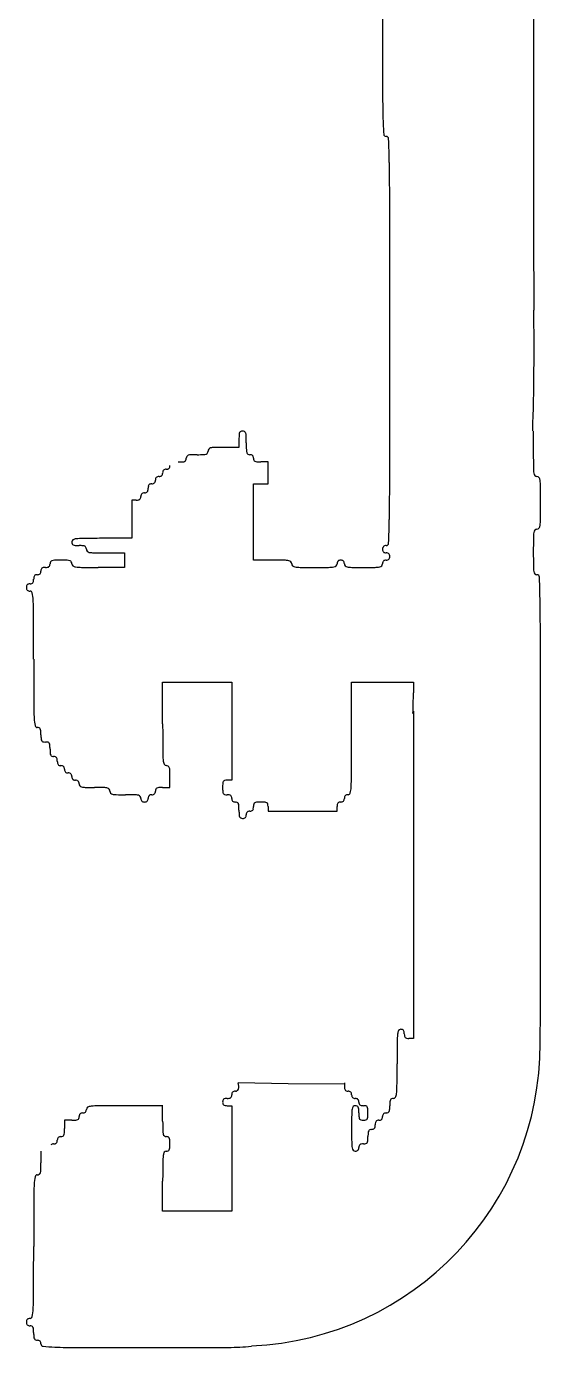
# Model space of a CAD drawing. Extents: x 106 to 210, y 68 to 313.
# Drawn here: x 186.5 to 210.4, y 68.8 to 130.2 of the extents above; entities that cross this region are included whole.
import ezdxf

# ---------------------------------------------------------------- set-up
doc = ezdxf.new("R2010")
doc.units = 0
doc.header["$MEASUREMENT"] = 0

msp = doc.modelspace()

# ---------------------------------------------------------------- linework, layer by layer
for p, q in [((210.062, 110.361), (210.062, 111.418)), ((196.357, 110.657), (195.637, 110.657)), ((196.357, 111.037), (196.357, 110.657)), ((197.71, 109.98), (197.372, 109.98)), ((197.71, 109.472), (197.71, 109.98)), ((197.71, 108.965), (197.71, 109.472)), ((197.033, 107.188), (197.033, 108.965)), ((197.033, 108.965), (197.372, 108.965)), ((197.372, 108.965), (197.71, 108.965)), ((191.577, 108.203), (191.365, 108.203)), ((191.365, 108.203), (191.365, 107.315)), ((191.365, 107.315), (191.365, 106.427)), ((197.033, 105.412), (197.033, 107.188)), ((191.365, 106.427), (189.969, 106.427)), ((190.138, 105.75), (191.027, 105.75)), ((191.027, 105.75), (191.027, 105.412)), ((191.027, 105.412), (191.027, 105.073)), ((197.922, 105.412), (197.033, 105.412)), ((191.027, 105.073), (189.8, 105.073)), ((192.803, 97.798), (192.803, 99.743)), ((192.803, 99.743), (194.411, 99.743)), ((194.411, 99.743), (196.018, 99.743)), ((196.018, 99.743), (196.018, 97.459)), ((201.602, 97.121), (201.602, 99.743)), ((201.602, 99.743), (203.04, 99.743)), ((203.04, 99.743), (204.478, 99.743)), ((204.478, 99.743), (204.478, 99.236)), ((204.478, 98.39), (204.478, 90.776)), ((196.018, 97.459), (196.018, 95.175)), ((193.142, 94.837), (193.142, 95.344)), ((192.803, 94.837), (193.142, 94.837)), ((196.018, 95.175), (195.807, 95.175)), ((197.71, 93.948), (197.71, 93.737)), ((197.71, 93.737), (199.318, 93.737)), ((199.318, 93.737), (200.925, 93.737)), ((200.925, 93.737), (200.925, 93.948)), ((204.478, 90.776), (204.478, 83.162)), ((204.478, 83.162), (204.267, 83.162)), ((198.641, 81.047), (196.319, 81.096)), ((201.272, 81.033), (198.641, 81.047)), ((192.816, 80.033), (190.858, 80.032)), ((192.803, 79.312), (192.803, 80.032)), ((195.807, 80.032), (196.018, 80.032)), ((196.018, 80.032), (196.018, 77.578)), ((188.573, 79.355), (188.235, 79.355)), ((188.235, 79.355), (188.235, 78.974)), ((187.135, 77.917), (187.135, 77.367)), ((196.018, 77.578), (196.018, 75.125)), ((192.803, 75.125), (192.803, 76.521)), ((194.411, 75.125), (192.803, 75.125)), ((196.018, 75.125), (194.411, 75.125))]:
    msp.add_line(p, q)
for centre, radius, start, end in [((124337.978, 151.606), 124127.916, 180.0000209, 180.0121676), ((3205.343, 131.467), 3002.303, 179.999966, 180.079951), ((256.071, 127.351), 53.028, 180.07996, 181.52746), ((218.69, 126.354), 15.634, 181.52757, 184.13189), ((203.209, 125.236), 0.113, 184.13177, 269.99991), ((203.209, 125.007), 0.117, 2.23492, 90.00013), ((151.58, 122.992), 51.785, 1.01849, 2.23476), ((2220.964, 125.672), 2010.899, 180.012147, 180.245685), ((84.99, 121.808), 118.386, 0.05222, 1.01845), ((-6715.842, 115.611), 6919.22, 359.9999591, 0.0522128), ((90.406, 115.289), 119.69, 358.15279, 0.84249), ((-6715.842, 115.601), 6919.22, 359.9477872, 0.0000409), ((200.114, 111.037), 3.758, 176.79997, 180.00007), ((196.654, 111.231), 0.292, 156.03729, 176.79952), ((196.478, 111.309), 0.0989, 113.42924, 156.03737), ((196.526, 111.198), 0.22, 90.00024, 113.42971), ((196.526, 111.241), 0.177, 59.36282, 89.99979), ((196.557, 111.294), 0.115, 17.10298, 59.36326), ((196.168, 111.175), 0.523, 1.6992, 17.10296), ((195.219, 109.824), 0.829, 91.11906, 103.24024), ((195.638, 88.422), 22.235, 90.00003, 91.11935), ((185.843, 110.868), 10.852, 359.99989, 1.69902), ((207.547, 110.868), 10.852, 179.99989, 181.69902), ((193.794, 110.101), 0.0989, 293.9632, 336.57132), ((193.683, 110.149), 0.22, 336.57029, 359.99976), ((194.089, 110.149), 0.186, 151.1658, 179.99977), ((194.023, 110.186), 0.11, 108.43522, 151.1664), ((194.133, 109.856), 0.458, 91.93764, 108.4348), ((194.411, 101.632), 8.686, 90.00004, 91.93774), ((194.411, 119.004), 8.686, 270.00004, 271.93774), ((194.689, 110.781), 0.458, 271.93764, 288.4348), ((194.799, 110.451), 0.11, 288.43522, 331.1664), ((194.732, 110.488), 0.186, 331.1658, 359.99977), ((195.068, 110.488), 0.15, 142.43392, 180.00025), ((195.062, 110.493), 0.142, 103.24084, 142.43417), ((197.222, 110.562), 0.523, 181.69926, 197.10303), ((196.833, 110.442), 0.115, 197.10255, 239.36283), ((196.864, 110.495), 0.177, 239.36282, 269.99979), ((196.864, 110.059), 0.26, 73.46909, 89.99976), ((196.902, 110.187), 0.125, 45.00026, 73.46963), ((196.902, 110.187), 0.125, 16.53037, 44.99974), ((196.774, 110.149), 0.26, 0.00024, 16.53091), ((197.267, 110.149), 0.234, 179.99987, 201.69781), ((197.14, 110.099), 0.0973, 201.69809, 243.43502), ((268.425, 110.361), 58.364, 179.99996, 180.64786), ((192.544, 109.472), 0.26, 343.46909, 359.99976), ((193.063, 109.472), 0.26, 163.46909, 179.99976), ((192.934, 109.511), 0.125, 135.00026, 163.46963), ((192.934, 109.511), 0.125, 106.53037, 134.99974), ((192.973, 109.382), 0.26, 90.00024, 106.53091), ((192.973, 109.901), 0.26, 270.00024, 286.53091), ((193.011, 109.773), 0.125, 286.53037, 314.99974), ((193.011, 109.773), 0.125, 315.00026, 343.46963), ((192.882, 109.811), 0.26, 343.46909, 359.99976), ((193.523, 113.738), 3.758, 269.99993, 273.20003), ((193.716, 110.277), 0.292, 273.20035, 293.96259), ((197.207, 110.232), 0.246, 243.43493, 266.01542), ((197.372, 112.599), 2.619, 266.0153, 269.99993), ((211.73, 109.72), 1.665, 180.64787, 189.09037), ((210.307, 109.492), 0.224, 189.08992, 220.69432), ((192.687, 108.753), 0.56, 169.71278, 180.00008), ((192.276, 108.828), 0.143, 141.33993, 169.71227), ((192.249, 108.85), 0.108, 107.33483, 141.34066), ((192.296, 108.699), 0.266, 89.9999, 107.33426), ((192.296, 109.224), 0.26, 270.00024, 286.53091), ((192.334, 109.096), 0.125, 286.53037, 314.99974), ((192.334, 109.096), 0.125, 315.00026, 343.46963), ((192.205, 109.134), 0.26, 343.46909, 359.99976), ((192.725, 109.134), 0.26, 163.46909, 179.99976), ((192.596, 109.172), 0.125, 135.00026, 163.46963), ((192.596, 109.172), 0.125, 106.53037, 134.99974), ((192.634, 109.044), 0.26, 90.00024, 106.53091), ((192.634, 109.563), 0.26, 270.00024, 286.53091), ((192.672, 109.434), 0.125, 286.53037, 314.99974), ((192.672, 109.434), 0.125, 315.00026, 343.46963), ((84.99, 109.403), 118.386, 358.98155, 359.94778), ((210.231, 109.426), 0.123, 220.6949, 270.00028), ((210.231, 109.187), 0.117, 35.95225, 89.99998), ((210.098, 109.09), 0.281, 7.85323, 35.95221), ((208.203, 108.829), 2.194, 0.53198, 7.85326), ((127.188, 108.077), 83.212, 359.99999, 0.53215), ((191.577, 108.764), 0.56, 269.99992, 280.28722), ((191.651, 108.353), 0.143, 280.28739, 308.65973), ((191.673, 108.326), 0.108, 308.66009, 342.66592), ((191.523, 108.373), 0.266, 342.66574, 0.0001), ((192.048, 108.373), 0.26, 163.46909, 179.99976), ((191.919, 108.411), 0.125, 135.00026, 163.46963), ((191.919, 108.411), 0.125, 106.53037, 134.99974), ((191.957, 108.282), 0.26, 90.00024, 106.53091), ((191.957, 108.807), 0.266, 269.9999, 287.33426), ((192.004, 108.657), 0.108, 287.33483, 321.34066), ((191.977, 108.679), 0.143, 321.33993, 349.71227), ((191.566, 108.753), 0.56, 349.71278, 0.00008), ((127.188, 108.076), 83.212, 359.46785, 0.00001), ((151.58, 108.22), 51.785, 357.76524, 358.98151), ((210.098, 107.063), 0.281, 324.04763, 352.14662), ((208.203, 107.324), 2.194, 352.14675, 359.46804), ((188.686, 106.258), 0.112, 121.87839, 179.99984), ((188.811, 106.056), 0.35, 96.91111, 121.87854), ((189.106, 103.627), 2.796, 90.45074, 96.9113), ((189.969, -6.214), 112.641, 90, 90.45058), ((268.425, 105.792), 58.364, 179.35214, 180.00004), ((211.73, 106.433), 1.665, 170.90965, 179.35215), ((210.307, 106.661), 0.224, 139.30549, 170.90988), ((210.231, 106.727), 0.123, 89.99972, 139.3051), ((210.231, 106.966), 0.117, 270.00002, 324.04775), ((188.807, 106.258), 0.234, 179.99987, 201.69781), ((188.68, 106.207), 0.0973, 201.69809, 243.43502), ((188.747, 106.34), 0.246, 243.43493, 266.01542), ((188.912, 108.707), 2.619, 266.0153, 269.99993), ((188.912, 103.47), 2.619, 86.0153, 89.99993), ((189.077, 105.836), 0.246, 63.43493, 86.01542), ((189.143, 105.97), 0.0973, 21.69809, 63.43502), ((189.016, 105.919), 0.234, 359.99987, 21.69781), ((189.384, 105.919), 0.134, 179.99998, 223.82057), ((189.416, 105.95), 0.178, 223.82053, 259.21564), ((189.609, 106.964), 1.21, 259.21551, 269.17595), ((190.138, 143.798), 38.048, 269.17617, 270.00008), ((203.3, 105.919), 0.26, 163.46909, 179.99976), ((203.3, 105.919), 0.26, 180.00024, 196.53091), ((203.171, 105.957), 0.125, 135.00026, 163.46963), ((203.171, 105.881), 0.125, 196.53037, 224.99974), ((203.171, 105.957), 0.125, 106.53037, 134.99974), ((203.171, 105.881), 0.125, 225.00026, 253.46963), ((203.209, 105.829), 0.26, 90.00024, 106.53091), ((203.209, 106.01), 0.26, 253.46909, 269.99976), ((203.209, 106.205), 0.117, 269.99987, 357.76508), ((203.209, 105.49), 0.26, 73.46909, 89.99976), ((203.247, 105.619), 0.125, 45.00026, 73.46963), ((268.425, 105.792), 58.364, 179.99996, 180.64786), ((187.421, 105.223), 0.143, 280.28739, 308.65973), ((187.443, 105.195), 0.108, 308.66009, 342.66592), ((187.293, 105.242), 0.266, 342.66574, 0.0001), ((187.744, 105.242), 0.186, 151.1658, 179.99977), ((187.678, 105.279), 0.11, 108.43522, 151.1664), ((187.788, 104.949), 0.458, 91.93764, 108.4348), ((188.066, 96.726), 8.686, 90.00004, 91.93774), ((188.066, 96.726), 8.686, 88.06226, 89.99996), ((188.344, 104.949), 0.458, 71.5652, 88.06236), ((188.454, 105.279), 0.11, 28.8336, 71.56478), ((188.387, 105.242), 0.186, 0.00023, 28.8342), ((188.69, 105.242), 0.117, 180.00002, 234.04775), ((188.786, 105.375), 0.281, 234.04763, 262.14662), ((197.922, 67.364), 38.048, 89.17617, 90.00008), ((198.451, 104.198), 1.21, 79.21548, 89.17592), ((198.645, 105.212), 0.178, 43.82079, 79.21589), ((198.676, 105.242), 0.134, 359.99998, 43.82057), ((198.933, 105.242), 0.123, 179.99972, 229.3051), ((198.999, 105.319), 0.224, 229.30549, 260.90988), ((200.736, 105.319), 0.224, 279.08992, 310.69432), ((200.802, 105.242), 0.123, 310.6949, 0.00028), ((201.185, 105.242), 0.26, 163.46909, 179.99976), ((201.056, 105.281), 0.125, 135.00026, 163.46963), ((201.056, 105.281), 0.125, 106.53037, 134.99974), ((201.094, 105.152), 0.26, 90.00024, 106.53091), ((201.094, 105.152), 0.26, 73.46909, 89.99976), ((201.132, 105.281), 0.125, 45.00026, 73.46963), ((201.132, 105.281), 0.125, 16.53037, 44.99974), ((201.004, 105.242), 0.26, 0.00024, 16.53091), ((201.397, 105.242), 0.134, 179.99998, 223.82057), ((201.429, 105.273), 0.178, 223.82053, 259.21564), ((202.875, 105.273), 0.178, 280.78411, 316.17921), ((202.906, 105.242), 0.134, 316.17943, 0.00002), ((203.3, 105.242), 0.26, 163.46909, 179.99976), ((203.171, 105.281), 0.125, 135.00026, 163.46963), ((203.171, 105.281), 0.125, 106.53037, 134.99974), ((203.209, 105.152), 0.26, 90.00024, 106.53091), ((203.209, 105.671), 0.26, 270.00024, 286.53091), ((203.247, 105.543), 0.125, 286.53037, 314.99974), ((203.247, 105.619), 0.125, 16.53037, 44.99974), ((203.247, 105.543), 0.125, 315.00026, 343.46963), ((203.119, 105.581), 0.26, 0.00024, 16.53091), ((203.119, 105.581), 0.26, 343.46909, 359.99976), ((211.73, 105.151), 1.665, 180.64787, 189.09037), ((186.236, 104.523), 0.56, 349.71278, 0.00008), ((187.357, 104.523), 0.56, 169.71278, 180.00008), ((186.947, 104.598), 0.143, 141.33993, 169.71227), ((186.919, 104.62), 0.108, 107.33483, 141.34066), ((186.966, 104.469), 0.266, 89.9999, 107.33426), ((186.966, 104.994), 0.26, 270.00024, 286.53091), ((187.004, 104.866), 0.125, 286.53037, 314.99974), ((187.004, 104.866), 0.125, 315.00026, 343.46963), ((186.876, 104.904), 0.26, 343.46909, 359.99976), ((187.401, 104.904), 0.266, 162.66574, 180.0001), ((187.25, 104.951), 0.108, 128.66009, 162.66592), ((187.272, 104.923), 0.143, 100.28739, 128.65973), ((187.347, 104.513), 0.56, 89.99992, 100.28722), ((187.347, 105.634), 0.56, 269.99992, 280.28722), ((189.048, 107.27), 2.194, 262.14675, 269.46804), ((189.8, 188.285), 83.212, 269.46785, 270.00001), ((199.226, 106.742), 1.665, 260.90965, 269.35215), ((199.867, 163.437), 58.364, 269.35214, 270.00004), ((199.868, 163.437), 58.364, 269.99996, 270.64786), ((200.509, 106.742), 1.665, 270.64787, 279.09037), ((201.622, 106.287), 1.21, 259.21551, 269.17595), ((202.152, 143.121), 38.048, 269.17617, 270.00008), ((202.152, 143.121), 38.048, 269.99992, 270.82383), ((202.681, 106.287), 1.21, 270.82408, 280.78452), ((210.307, 104.923), 0.224, 189.08992, 220.69432), ((210.231, 104.858), 0.123, 220.6949, 270.00028), ((210.231, 104.617), 0.118, 1.66057, 89.99999), ((116.125, 101.889), 94.264, 0.83336, 1.66047), ((186.718, 104.143), 0.26, 163.46909, 179.99976), ((186.718, 104.143), 0.26, 180.00024, 196.53091), ((186.589, 104.181), 0.125, 135.00026, 163.46963), ((186.589, 104.104), 0.125, 196.53037, 224.99974), ((186.589, 104.181), 0.125, 106.53037, 134.99974), ((186.589, 104.104), 0.125, 225.00026, 253.46963), ((186.628, 104.052), 0.26, 90.00024, 106.53091), ((186.628, 104.233), 0.26, 253.46909, 269.99976), ((186.628, 104.577), 0.266, 269.9999, 287.33426), ((186.628, 103.867), 0.106, 11.66652, 90.00001), ((186.675, 104.427), 0.108, 287.33483, 321.34066), ((184.542, 103.437), 2.236, 3.0529, 11.66636), ((186.647, 104.449), 0.143, 321.33993, 349.71227), ((173.221, 102.833), 13.573, 0.16994, 3.05291), ((34.05, 100.695), 176.348, 0.04241, 0.83332), ((-511.38, 100.801), 698.176, 359.999997, 0.17005), ((884.973, 100.801), 698.176, 179.999997, 180.17005), ((-10226.202, 93.106), 10436.602, 359.9999811, 0.04238), ((176.433, 99.362), 28.045, 357.77653, 359.74191), ((200.373, 98.769), 13.573, 180.16993, 183.0529), ((189.052, 98.165), 2.236, 183.05292, 191.66638), ((432.648, 97.798), 239.845, 180.00001, 180.29933), ((186.966, 97.734), 0.106, 191.66652, 270.00001), ((186.966, 97.395), 0.234, 68.30219, 90.00013), ((187.016, 97.521), 0.0973, 26.56498, 68.30191), ((186.883, 97.455), 0.246, 3.98458, 26.56507), ((184.517, 97.29), 2.619, 0.00007, 3.9847), ((190.178, 97.29), 3.043, 179.99998, 183.70073), ((-261.189, 97.121), 462.791, 359.78894, 0.00002), ((187.328, 97.106), 0.187, 183.70087, 212.00549), ((187.25, 97.057), 0.0944, 212.00548, 257.52413), ((187.347, 97.495), 0.544, 257.5239, 269.99975), ((187.347, 96.408), 0.544, 77.5239, 89.99975), ((187.444, 96.847), 0.0944, 32.00548, 77.52413), ((187.365, 96.798), 0.187, 3.70087, 32.00549), ((184.515, 96.613), 3.043, 359.99998, 3.70073), ((190.177, 96.613), 2.619, 180.00007, 183.9847), ((198.07, 96.572), 5.264, 180.29935, 184.96969), ((187.81, 96.448), 0.246, 183.98458, 206.56507), ((187.677, 96.382), 0.0973, 206.56498, 248.30191), ((187.727, 96.509), 0.234, 248.30219, 270.00013), ((187.727, 96.009), 0.266, 72.66574, 90.0001), ((187.774, 96.16), 0.108, 38.65934, 72.66517), ((187.747, 96.138), 0.143, 10.28773, 38.66007), ((187.336, 96.063), 0.56, 359.99992, 10.28722), ((188.457, 96.063), 0.56, 179.99992, 190.28722), ((188.046, 95.989), 0.143, 190.28739, 218.65973), ((188.019, 95.967), 0.108, 218.66009, 252.66592), ((193.504, 96.175), 0.68, 184.96963, 202.22811), ((192.973, 95.958), 0.106, 202.22812, 270.00008), ((188.066, 96.117), 0.266, 252.66574, 270.0001), ((188.066, 95.592), 0.26, 73.46909, 89.99976), ((188.104, 95.721), 0.125, 45.00026, 73.46963), ((188.104, 95.721), 0.125, 16.53037, 44.99974), ((187.975, 95.683), 0.26, 0.00024, 16.53091), ((188.495, 95.683), 0.26, 180.00024, 196.53091), ((188.366, 95.644), 0.125, 196.53037, 224.99974), ((188.366, 95.644), 0.125, 225.00026, 253.46963), ((188.404, 95.773), 0.26, 253.46909, 269.99976), ((188.404, 95.254), 0.26, 73.46909, 89.99976), ((188.442, 95.382), 0.125, 45.00026, 73.46963), ((188.442, 95.382), 0.125, 16.53037, 44.99974), ((188.314, 95.344), 0.26, 0.00024, 16.53091), ((188.833, 95.344), 0.26, 180.00024, 196.53091), ((188.704, 95.306), 0.125, 196.53037, 224.99974), ((192.973, 95.666), 0.186, 61.1658, 89.99977), ((193.009, 95.732), 0.11, 18.43522, 61.1664), ((192.679, 95.622), 0.458, 1.93764, 18.4348), ((184.456, 95.344), 8.686, 0.00004, 1.93774), ((192.229, 95.45), 9.369, 356.3086, 359.78894), ((188.704, 95.306), 0.125, 225.00026, 253.46963), ((188.743, 95.435), 0.26, 253.46909, 269.99976), ((188.743, 94.915), 0.26, 73.46909, 89.99976), ((188.781, 95.044), 0.125, 45.00026, 73.46963), ((188.781, 95.044), 0.125, 16.53037, 44.99974), ((188.652, 95.006), 0.26, 0.00024, 16.53091), ((189.062, 95.006), 0.15, 179.99975, 217.56608), ((189.055, 95.001), 0.142, 217.56583, 256.75916), ((189.213, 95.67), 0.829, 256.75976, 268.88094), ((189.631, 117.071), 22.235, 268.88065, 269.99997), ((189.631, 72.602), 22.235, 88.88065, 89.99997), ((190.049, 94.003), 0.829, 76.75976, 88.88094), ((190.206, 94.672), 0.142, 37.56583, 76.75916), ((190.2, 94.667), 0.15, 359.99975, 37.56608), ((190.5, 94.667), 0.15, 179.99975, 217.56608), ((192.205, 94.667), 0.26, 343.46909, 359.99976), ((192.699, 94.667), 0.234, 158.30219, 180.00013), ((192.572, 94.718), 0.0973, 116.56498, 158.30191), ((192.639, 94.585), 0.246, 93.98458, 116.56507), ((192.803, 92.218), 2.619, 90.00007, 93.9847), ((198.638, 94.837), 3.043, 176.29927, 180.00002), ((198.638, 94.837), 3.043, 179.99998, 183.70073), ((195.788, 95.021), 0.187, 147.99451, 176.29913), ((195.71, 95.07), 0.0944, 102.47587, 147.99452), ((195.807, 94.631), 0.544, 90.00025, 102.4761), ((200.21, 94.936), 1.372, 344.80301, 356.30864), ((190.494, 94.662), 0.142, 217.56583, 256.75916), ((190.651, 95.331), 0.829, 256.75976, 268.88094), ((191.069, 116.733), 22.235, 268.88065, 269.99997), ((191.069, 72.264), 22.235, 88.88065, 89.99997), ((191.487, 93.665), 0.829, 76.75976, 88.88094), ((191.645, 94.334), 0.142, 37.56583, 76.75916), ((191.638, 94.329), 0.15, 359.99975, 37.56608), ((192.048, 94.329), 0.26, 180.00024, 196.53091), ((191.919, 94.291), 0.125, 196.53037, 224.99974), ((191.919, 94.291), 0.125, 225.00026, 253.46963), ((191.957, 94.419), 0.26, 253.46909, 269.99976), ((191.957, 94.419), 0.26, 270.00024, 286.53091), ((191.996, 94.291), 0.125, 286.53037, 314.99974), ((191.996, 94.291), 0.125, 315.00026, 343.46963), ((191.867, 94.329), 0.26, 343.46909, 359.99976), ((192.386, 94.329), 0.26, 163.46909, 179.99976), ((192.258, 94.367), 0.125, 135.00026, 163.46963), ((192.258, 94.367), 0.125, 106.53037, 134.99974), ((192.296, 94.239), 0.26, 90.00024, 106.53091), ((192.296, 94.758), 0.26, 270.00024, 286.53091), ((192.334, 94.629), 0.125, 286.53037, 314.99974), ((192.334, 94.629), 0.125, 315.00026, 343.46963), ((195.788, 94.652), 0.187, 183.70087, 212.00549), ((195.71, 94.603), 0.0944, 212.00548, 257.52413), ((195.807, 95.042), 0.544, 257.5239, 269.99975), ((195.807, 93.938), 0.56, 79.71278, 90.00008), ((195.881, 94.348), 0.143, 51.33993, 79.71227), ((195.903, 94.376), 0.108, 17.33483, 51.34066), ((195.753, 94.329), 0.266, 359.9999, 17.33426), ((196.278, 94.329), 0.26, 180.00024, 196.53091), ((196.149, 94.291), 0.125, 196.53037, 224.99974), ((196.149, 94.291), 0.125, 225.00026, 253.46963), ((196.187, 94.419), 0.26, 253.46909, 269.99976), ((196.187, 93.939), 0.22, 66.57029, 89.99976), ((196.236, 94.051), 0.0989, 23.96263, 66.57076), ((196.059, 93.973), 0.292, 3.20048, 23.96271), ((197.577, 93.948), 0.544, 167.5239, 179.99975), ((197.138, 94.045), 0.0944, 122.00548, 167.52413), ((197.187, 93.967), 0.187, 93.70087, 122.00549), ((197.372, 91.117), 3.043, 89.99998, 93.70073), ((197.372, 91.117), 3.043, 86.29927, 90.00002), ((197.556, 93.967), 0.187, 57.99451, 86.29913), ((197.605, 94.045), 0.0944, 12.47587, 57.99452), ((197.166, 93.948), 0.544, 0.00025, 12.4761), ((201.485, 93.948), 0.56, 169.71278, 180.00008), ((201.075, 94.023), 0.143, 141.33993, 169.71227), ((201.047, 94.045), 0.108, 107.33483, 141.34066), ((201.094, 93.894), 0.266, 89.9999, 107.33426), ((201.094, 94.419), 0.26, 270.00024, 286.53091), ((201.132, 94.291), 0.125, 286.53037, 314.99974), ((201.132, 94.291), 0.125, 315.00026, 343.46963), ((201.004, 94.329), 0.26, 343.46909, 359.99976), ((201.523, 94.329), 0.26, 163.46909, 179.99976), ((201.394, 94.367), 0.125, 135.00026, 163.46963), ((201.394, 94.367), 0.125, 106.53037, 134.99974), ((201.433, 94.239), 0.26, 90.00024, 106.53091), ((201.433, 94.603), 0.105, 270.00014, 344.80316), ((192.599, 93.779), 3.758, 359.99993, 3.20003), ((200.114, 93.779), 3.758, 179.99993, 183.20003), ((196.654, 93.586), 0.292, 183.20048, 203.96271), ((196.478, 93.507), 0.0989, 203.96263, 246.57076), ((196.564, 93.529), 0.125, 286.53037, 314.99974), ((196.564, 93.529), 0.125, 315.00026, 343.46963), ((196.435, 93.568), 0.26, 343.46909, 359.99976), ((196.955, 93.568), 0.26, 163.46909, 179.99976), ((196.826, 93.606), 0.125, 135.00026, 163.46963), ((196.826, 93.606), 0.125, 106.53037, 134.99974), ((196.864, 93.477), 0.26, 90.00024, 106.53091), ((196.864, 94.002), 0.266, 269.9999, 287.33426), ((196.911, 93.852), 0.108, 287.33408, 321.33991), ((196.884, 93.874), 0.143, 321.34027, 349.71261), ((196.473, 93.948), 0.56, 349.71278, 0.00008), ((196.526, 93.619), 0.22, 246.57029, 269.99976), ((196.526, 93.658), 0.26, 270.00024, 286.53091), ((-10226.202, 93.099), 10436.602, 359.95762, 0.0000189), ((34.05, 85.51), 176.348, 359.16668, 359.95759), ((359.512, 81.978), 155.795, 179.62236, 180.00005), ((207.373, 82.98), 3.653, 173.99094, 179.62244), ((204.194, 83.315), 0.457, 152.4059, 173.99071), ((203.886, 83.476), 0.109, 90.00026, 152.40643), ((203.886, 83.319), 0.266, 72.66574, 90.0001), ((203.933, 83.47), 0.108, 38.66009, 72.66592), ((203.905, 83.448), 0.143, 10.28739, 38.65973), ((203.495, 83.373), 0.56, 359.99992, 10.28722), ((204.648, 83.373), 0.593, 180.00008, 190.4269), ((204.181, 83.287), 0.118, 190.42658, 224.9998), ((204.181, 83.287), 0.118, 225.0002, 259.57342), ((204.267, 83.755), 0.593, 259.5731, 269.99992), ((196.321, 82.902), 14.058, 272.54196, 0.17694), ((47.922, 81.977), 155.795, 359.62236, 0.00005), ((195.753, 80.539), 0.266, 342.66574, 0.0001), ((196.278, 80.539), 0.26, 163.46909, 179.99976), ((196.149, 80.577), 0.125, 135.00026, 163.46963), ((196.149, 80.577), 0.125, 106.53037, 134.99974), ((196.187, 80.449), 0.26, 90.00024, 106.53091), ((196.187, 80.885), 0.177, 270.00021, 300.63718), ((196.219, 80.832), 0.115, 300.63674, 342.89702), ((195.907, 80.934), 0.443, 342.19974, 21.50904), ((205.021, 81.089), 3.758, 179.99993, 183.20003), ((201.561, 80.896), 0.292, 183.20035, 203.96259), ((201.384, 80.817), 0.0989, 203.9632, 246.57132), ((201.433, 80.929), 0.22, 246.57029, 269.99976), ((201.433, 80.449), 0.26, 73.46909, 89.99976), ((201.471, 80.577), 0.125, 45.00026, 73.46963), ((201.471, 80.577), 0.125, 16.53037, 44.99974), ((201.342, 80.539), 0.26, 0.00024, 16.53091), ((201.861, 80.539), 0.26, 180.00024, 196.53091), ((203.239, 80.64), 0.457, 332.4059, 353.99071), ((200.061, 80.974), 3.653, 353.99094, 359.62244), ((189.359, 79.862), 0.109, 117.59357, 179.99974), ((189.52, 79.554), 0.457, 96.00929, 117.5941), ((189.855, 76.375), 3.653, 90.37756, 96.00906), ((190.857, -75.763), 155.795, 89.99995, 90.37764), ((195.861, 80.201), 0.266, 162.66574, 180.0001), ((195.861, 80.201), 0.266, 179.9999, 197.33426), ((195.71, 80.248), 0.108, 128.66009, 162.66592), ((195.71, 80.154), 0.108, 197.33408, 231.33991), ((195.732, 80.22), 0.143, 100.28739, 128.65973), ((195.732, 80.181), 0.143, 231.34027, 259.71261), ((195.807, 79.81), 0.56, 89.99992, 100.28722), ((195.807, 80.592), 0.56, 259.71278, 270.00008), ((195.807, 80.93), 0.56, 269.99992, 280.28722), ((195.881, 80.52), 0.143, 280.28773, 308.66007), ((195.903, 80.492), 0.108, 308.65934, 342.66517), ((201.733, 80.501), 0.125, 196.53037, 224.99974), ((201.847, 79.843), 0.224, 139.30549, 170.90988), ((201.733, 80.501), 0.125, 225.00026, 253.46963), ((201.771, 79.908), 0.123, 89.99972, 139.3051), ((201.771, 80.63), 0.26, 253.46909, 269.99976), ((201.771, 80.11), 0.26, 73.46909, 89.99976), ((201.771, 79.798), 0.234, 68.30219, 90.00013), ((201.809, 80.239), 0.125, 45.00026, 73.46963), ((201.821, 79.925), 0.0973, 26.56498, 68.30191), ((201.809, 80.239), 0.125, 16.53037, 44.99974), ((201.688, 79.858), 0.246, 3.98458, 26.56507), ((201.681, 80.201), 0.26, 0.00024, 16.53091), ((202.206, 80.201), 0.266, 179.9999, 197.33426), ((202.055, 80.154), 0.108, 197.33408, 231.33991), ((202.077, 80.181), 0.143, 231.34027, 259.71261), ((202.152, 80.592), 0.56, 259.71278, 270.00008), ((202.152, 79.488), 0.544, 77.5239, 89.99975), ((202.249, 79.927), 0.0944, 32.00548, 77.52413), ((202.17, 79.878), 0.187, 3.70087, 32.00549), ((200.76, 80.032), 2.619, 356.0153, 359.99993), ((205.997, 80.032), 2.619, 176.0153, 179.99993), ((203.63, 80.196), 0.246, 153.43493, 176.01542), ((203.497, 80.263), 0.0973, 111.69809, 153.43502), ((203.548, 80.136), 0.234, 89.99987, 111.69781), ((203.548, 80.479), 0.109, 270.00026, 332.40643), ((188.573, 81.973), 2.619, 270.00007, 273.9847), ((188.738, 79.607), 0.246, 273.98458, 296.56507), ((188.805, 79.474), 0.0973, 296.56498, 338.30191), ((188.678, 79.524), 0.234, 338.30219, 0.00013), ((189.171, 79.524), 0.26, 163.46909, 179.99976), ((189.043, 79.562), 0.125, 135.00026, 163.46963), ((189.043, 79.562), 0.125, 106.53037, 134.99974), ((189.081, 79.434), 0.26, 90.00024, 106.53091), ((189.081, 79.953), 0.26, 270.00024, 286.53091), ((189.119, 79.824), 0.125, 286.53037, 314.99974), ((189.119, 79.824), 0.125, 315.00026, 343.46963), ((188.991, 79.862), 0.26, 343.46909, 359.99976), ((215.038, 79.313), 22.235, 180.00003, 181.11935), ((259.965, 78.974), 58.364, 179.35214, 180.00004), ((203.27, 79.615), 1.665, 170.90965, 179.35215), ((199.322, 79.693), 2.619, 0.00007, 3.9847), ((204.983, 79.693), 3.043, 179.99998, 183.70073), ((202.133, 79.509), 0.187, 183.70087, 212.00549), ((202.055, 79.46), 0.0944, 212.00548, 257.52413), ((202.152, 79.899), 0.544, 257.5239, 269.99975), ((202.152, 79.899), 0.544, 270.00025, 282.4761), ((202.249, 79.46), 0.0944, 282.47587, 327.99452), ((202.17, 79.509), 0.187, 327.99451, 356.29913), ((199.32, 79.693), 3.043, 359.99998, 3.70073), ((199.32, 79.693), 3.043, 356.29927, 0.00002), ((202.851, 79.218), 0.143, 141.33993, 169.71227), ((202.824, 79.24), 0.108, 107.33483, 141.34066), ((202.871, 79.089), 0.266, 89.9999, 107.33426), ((202.871, 79.614), 0.26, 270.00024, 286.53091), ((202.909, 79.486), 0.125, 286.53037, 314.99974), ((202.909, 79.486), 0.125, 315.00026, 343.46963), ((202.78, 79.524), 0.26, 343.46909, 359.99976), ((203.3, 79.524), 0.26, 163.46909, 179.99976), ((203.171, 79.562), 0.125, 135.00026, 163.46963), ((203.171, 79.562), 0.125, 106.53037, 134.99974), ((203.209, 79.434), 0.26, 90.00024, 106.53091), ((203.209, 79.927), 0.234, 269.99987, 291.69781), ((203.26, 79.8), 0.0973, 291.69809, 333.43502), ((203.126, 79.867), 0.246, 333.43493, 356.01542), ((187.938, 78.781), 0.292, 336.03741, 356.79965), ((184.477, 78.974), 3.758, 356.79997, 0.00007), ((193.637, 78.894), 0.829, 181.11906, 193.24024), ((192.968, 78.737), 0.142, 193.24084, 232.43417), ((259.965, 78.974), 58.364, 179.99996, 180.64786), ((204.982, 78.593), 2.619, 176.0153, 179.99993), ((202.615, 78.758), 0.246, 153.43493, 176.01542), ((202.482, 78.825), 0.0973, 111.69809, 153.43502), ((202.532, 78.698), 0.234, 89.99987, 111.69781), ((202.532, 79.197), 0.266, 269.9999, 287.33426), ((202.579, 79.047), 0.108, 287.33483, 321.34066), ((202.552, 79.069), 0.143, 321.33993, 349.71227), ((202.141, 79.143), 0.56, 349.71278, 0.00008), ((203.262, 79.143), 0.56, 169.71278, 180.00008), ((187.689, 78.124), 0.125, 106.53037, 134.99974), ((187.727, 77.995), 0.26, 90.00024, 106.53091), ((187.727, 78.515), 0.26, 270.00024, 286.53091), ((187.766, 78.386), 0.125, 286.53037, 314.99974), ((187.766, 78.386), 0.125, 315.00026, 343.46963), ((187.637, 78.424), 0.26, 343.46909, 359.99976), ((188.156, 78.424), 0.26, 163.46909, 179.99976), ((188.028, 78.462), 0.125, 135.00026, 163.46963), ((188.028, 78.462), 0.125, 106.53037, 134.99974), ((188.066, 78.334), 0.26, 90.00024, 106.53091), ((188.066, 78.814), 0.22, 270.00024, 293.42971), ((188.114, 78.702), 0.0989, 293.42868, 336.0368), ((192.973, 78.743), 0.15, 232.43392, 270.00025), ((192.973, 78.36), 0.234, 68.30219, 90.00013), ((193.023, 78.486), 0.0973, 26.56498, 68.30191), ((192.89, 78.42), 0.246, 3.98458, 26.56507), ((192.89, 78.09), 0.246, 333.43493, 356.01542), ((190.523, 78.255), 2.619, 0.00007, 3.9847), ((190.523, 78.255), 2.619, 356.0153, 359.99993), ((203.27, 78.333), 1.665, 180.64785, 189.09035), ((201.847, 78.105), 0.224, 189.09012, 220.69451), ((201.681, 78.086), 0.26, 343.46909, 359.99976), ((202.206, 78.086), 0.266, 162.66574, 180.0001), ((202.055, 78.133), 0.108, 128.66009, 162.66592), ((202.077, 78.105), 0.143, 100.28739, 128.65973), ((202.152, 77.695), 0.56, 89.99992, 100.28722), ((202.152, 78.799), 0.544, 270.00025, 282.4761), ((202.249, 78.36), 0.0944, 282.47587, 327.99452), ((202.17, 78.409), 0.187, 327.99451, 356.29913), ((199.32, 78.593), 3.043, 356.29927, 0.00002), ((195.603, 77.384), 2.796, 173.0887, 179.54926), ((193.175, 77.679), 0.35, 148.12146, 173.08889), ((192.973, 77.804), 0.112, 90.00016, 148.12161), ((192.973, 78.15), 0.234, 269.99987, 291.69781), ((193.023, 78.024), 0.0973, 291.69809, 333.43502), ((201.771, 78.04), 0.123, 220.6949, 270.00028), ((201.771, 78.176), 0.26, 270.00024, 286.53091), ((201.809, 78.048), 0.125, 286.53037, 314.99974), ((201.809, 78.048), 0.125, 315.00026, 343.46963), ((186.966, 76.994), 0.177, 270.00021, 300.63718), ((186.998, 76.941), 0.115, 300.63717, 342.89745), ((186.608, 77.06), 0.523, 342.89697, 358.30074), ((176.283, 77.367), 10.852, 358.30098, 0.00011), ((305.444, 76.521), 112.641, 179.54942, 180), ((201.823, 75.618), 15.024, 177.10142, 179.83957), ((189.382, 76.248), 2.566, 169.17099, 177.10146), ((186.966, 76.71), 0.106, 89.99997, 169.17092), ((967.224, 73.475), 780.427, 179.839579, 180.000007), ((-593.63, 73.475), 780.427, 359.839579, 0.000007), ((171.77, 71.332), 15.024, 357.10142, 359.83957), ((186.589, 70.002), 0.125, 135.00026, 163.46963), ((186.589, 70.002), 0.125, 106.53037, 134.99974), ((186.628, 69.874), 0.26, 90.00024, 106.53091), ((186.628, 70.24), 0.106, 269.99997, 349.17092), ((184.211, 70.702), 2.566, 349.17099, 357.10146), ((186.718, 69.964), 0.26, 163.46909, 179.99976), ((186.718, 69.964), 0.26, 180.00024, 196.53091), ((186.589, 69.926), 0.125, 196.53037, 224.99974), ((186.589, 69.926), 0.125, 225.00026, 253.46963), ((186.628, 70.055), 0.26, 253.46909, 269.99976), ((186.628, 69.561), 0.234, 68.30219, 90.00013), ((186.678, 69.688), 0.0973, 26.56498, 68.30191), ((186.545, 69.621), 0.246, 3.98458, 26.56507), ((184.178, 69.457), 2.619, 0.00007, 3.9847), ((189.415, 69.457), 2.619, 180.00007, 183.9847), ((187.049, 69.292), 0.246, 183.98458, 206.56507), ((186.916, 69.225), 0.0973, 206.56498, 248.30191), ((186.966, 69.352), 0.234, 248.30219, 270.00013), ((186.966, 68.859), 0.26, 73.46909, 89.99976), ((187.004, 68.987), 0.125, 45.00026, 73.46963), ((187.004, 68.987), 0.125, 16.53037, 44.99974), ((186.876, 68.949), 0.26, 0.00024, 16.53091), ((187.245, 68.949), 0.11, 180.00007, 263.96291), ((188.035, 76.42), 7.623, 263.96293, 268.04196), ((196.133, 76.42), 7.623, 271.95804, 276.03707), ((188.885, 101.257), 32.474, 268.04193, 269.89575), ((192.084, 1859.341), 1790.561, 269.895731, 270.000009), ((192.085, 1859.341), 1790.561, 269.999991, 270.104269), ((195.284, 101.257), 32.474, 270.10425, 271.95807)]:
    msp.add_arc(centre, radius, start, end)

doc.saveas('drawing.dxf')
